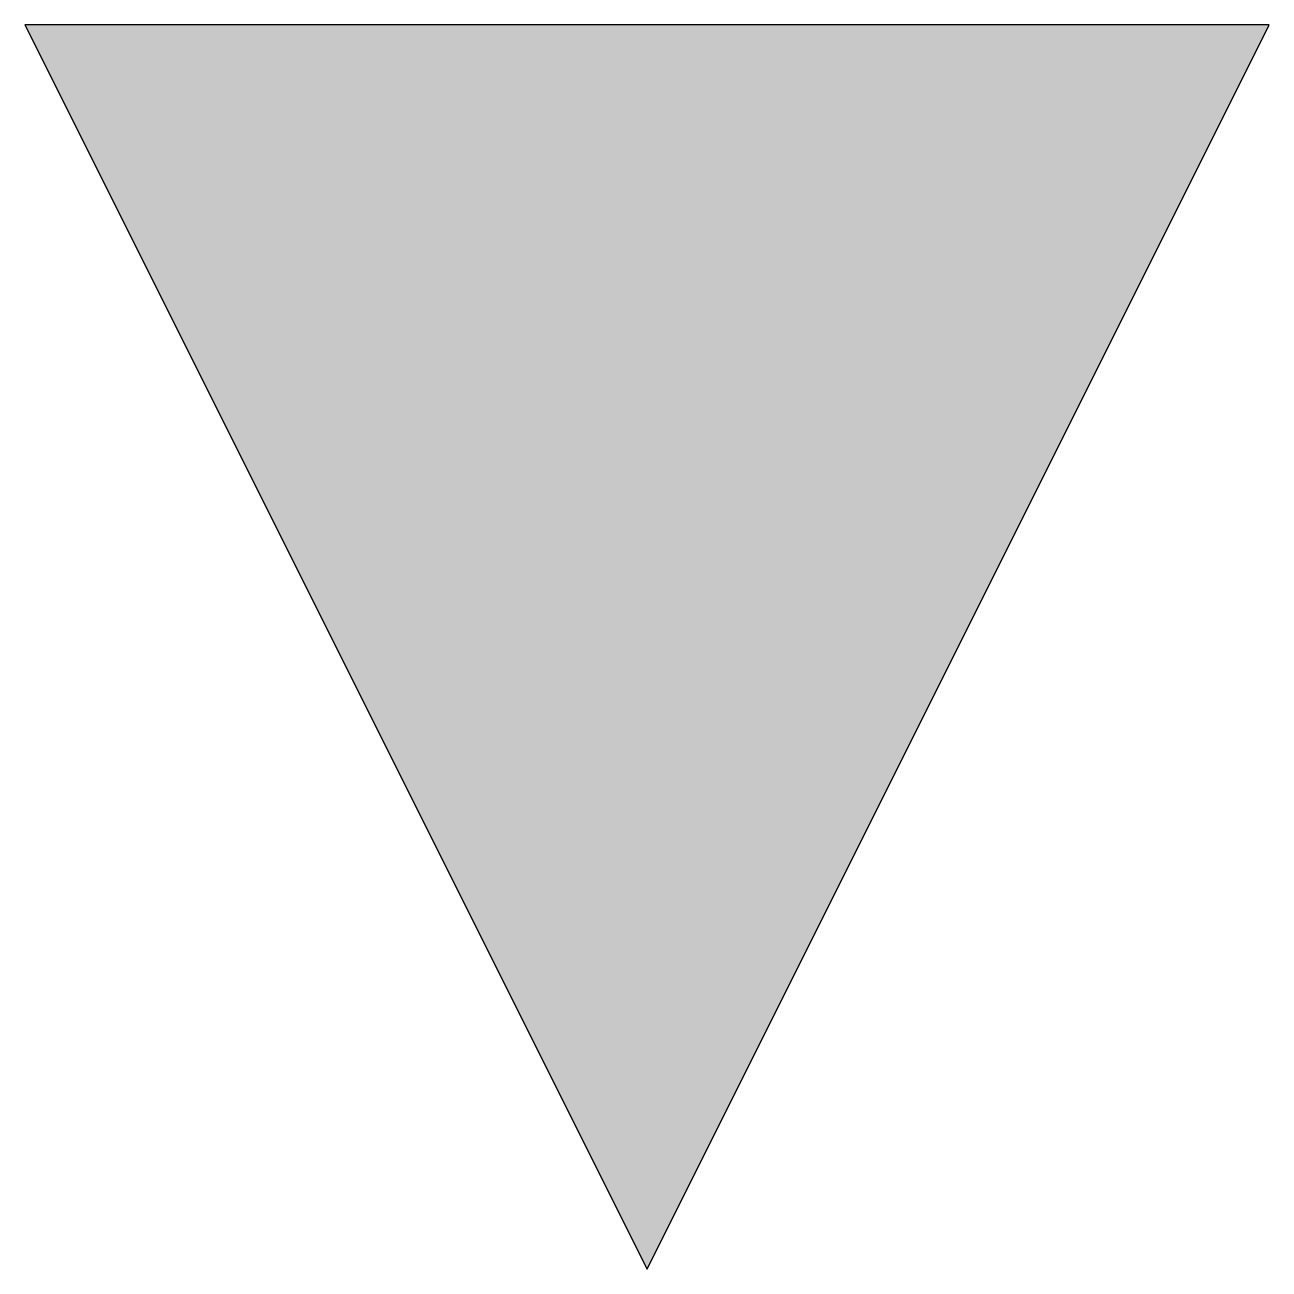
# Model space of a CAD drawing. Header units: millimetres. Extents: x -0.75 to 0.75, y 0 to 1.5.
import ezdxf

# ---------------------------------------------------------------- set-up
doc = ezdxf.new("R2010")
doc.units = ezdxf.units.MM
doc.header["$LTSCALE"] = 100

msp = doc.modelspace()

# ---------------------------------------------------------------- hatches: boundary and pattern name
at = {"transparency": 33554687}
msp.add_hatch(color=5, dxfattribs=at).paths.add_polyline_path([(0, 0), (0.75, 1.5), (-0.75, 1.5)])

# ---------------------------------------------------------------- linework, layer by layer
msp.add_lwpolyline([(0, 0), (0.75, 1.5), (-0.75, 1.5)], close=True)

doc.saveas('drawing.dxf')
